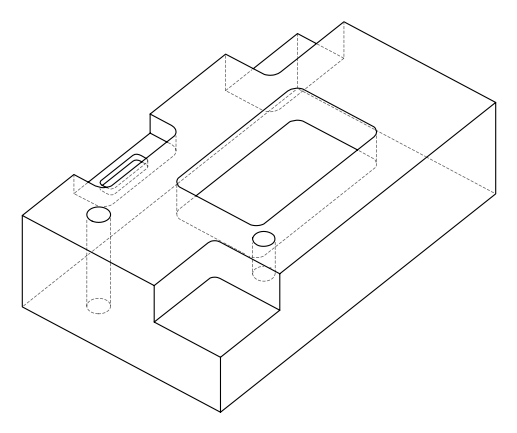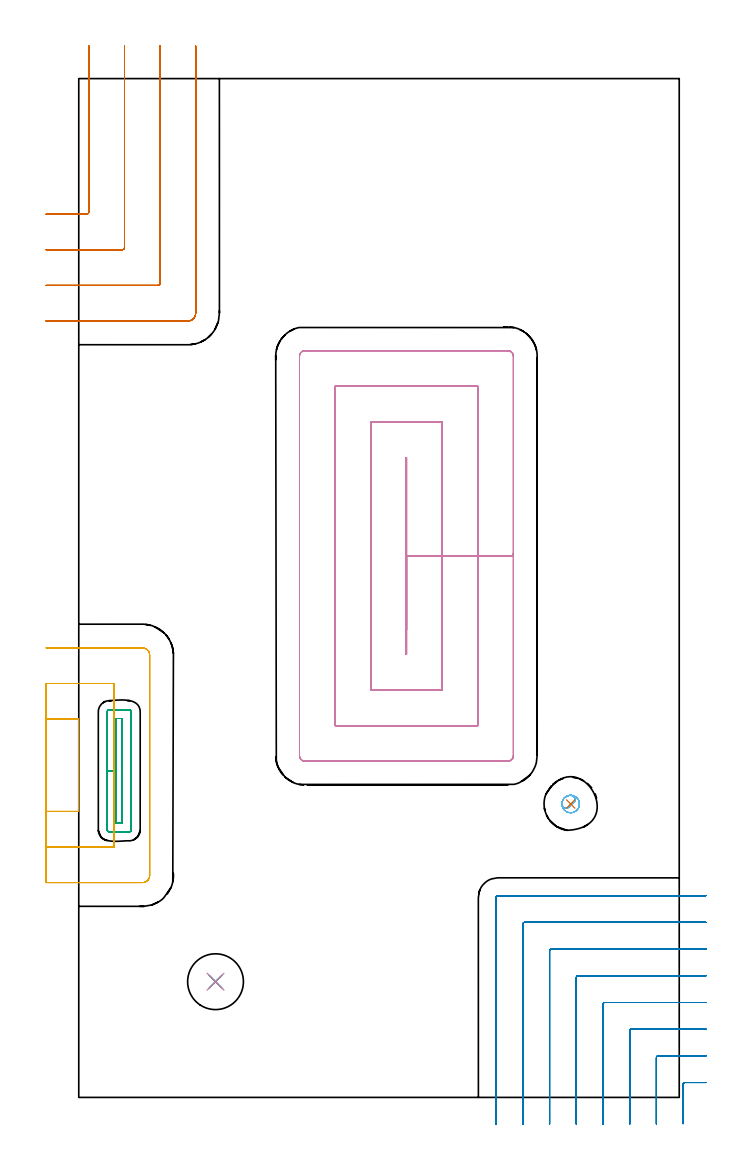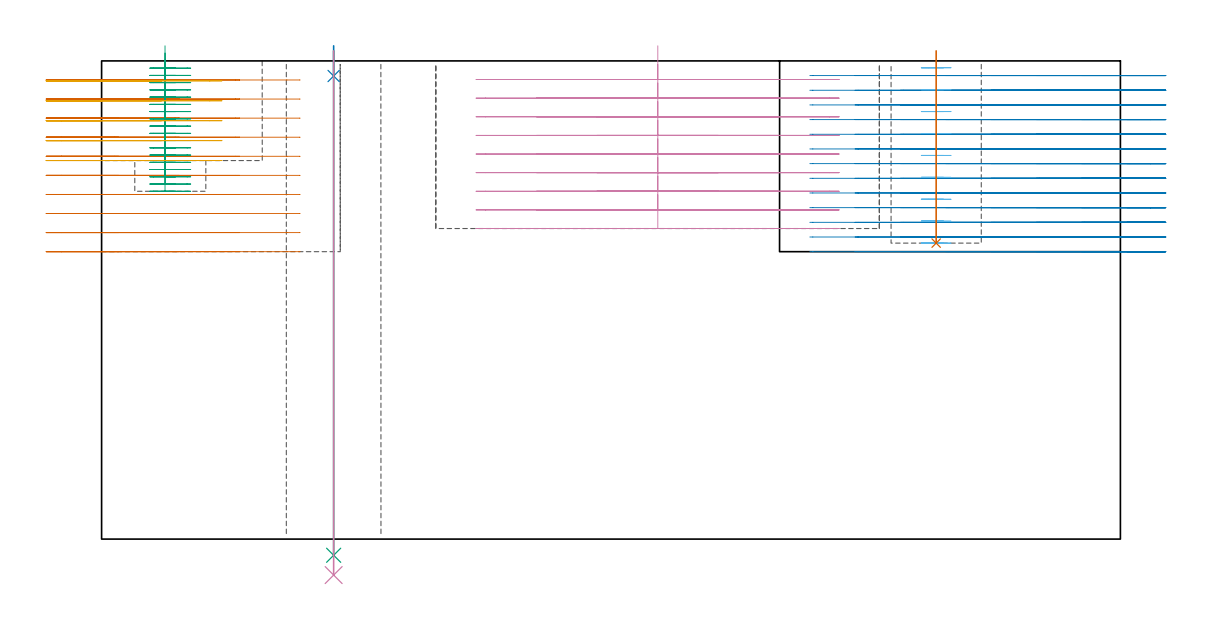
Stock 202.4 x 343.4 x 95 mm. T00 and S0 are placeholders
(PLAN: 10 operations, 8 tool changes, 66.4 min)
(1 MILL_CORNER_NOTCH_RECTANGULAR | CORNER_NOTCH_RECTANGULAR | NXT0201_012 | Follow Part, ap 4, ae 75% | 9.58 min | 160240 mm3)
(2 MILL_CORNER_NOTCH_RECTANGULAR_1 | CORNER_NOTCH_RECTANGULAR_1 | NXT0201_011 | Follow Part, ap 3, ae 75% | 20.08 min | 189553 mm3)
(3 MILL_RECTANGULAR_POCKET | POCKET_RECTANGULAR_STRAIGHT | UGT0201_014 | Follow Part, ap 1.5, ae 75% | 7.61 min | 16932 mm3)
(4 MILL_RECTANGULAR_POCKET_1 | POCKET_RECTANGULAR_STRAIGHT_1 | NXT0201_012 | Follow Part, ap 4, ae 75% | 21.52 min | 450232 mm3)
(5 MILL_SLOT | SLOT_PARTIAL_RECTANGULAR | NXT0201_012 | Follow Part, ap 4, ae 75% | 5.42 min | 46210 mm3)
(6 MILL_BLIND_HOLE_FROM_SOLID_MATERIAL | STEP1POCKET | NXT0201_011 | Spiral | 1.17 min | 9102 mm3)
(7 BORE_BLIND_HOLE | STEP1POCKET | UGT0332_075 | 0.15 min | 0 mm3)
(8 SPOT_DRILL | STEP1HOLE | NXT0321_9005460120000 | 0.05 min | 153 mm3)
(9 DRILL_THROUGH_HOLE_INTO_CENTER | STEP1HOLE | NXT0301_065 | 0.4 min | 6475 mm3)
(10 DRILL_TO_ENLARGE_THROUGH_HOLE | STEP1HOLE | UGT0301_256 | 0.42 min | 19673 mm3)
(TOOL NXT0201_012 | ENDMILL 16mm [2P460-1600-NA 1630] | D16 FL38 Z6)
(TOOL NXT0201_011 | ENDMILL 12mm [2P460-1200-NA 1630] | D12 FL38 Z6)
(TOOL UGT0201_014 | End mill 6 mm | D6 FL24 Z4)
(TOOL UGT0332_075 | 17.75 mm Rough Boring Bar | D17.75)
(TOOL NXT0321_9005460120000 | NC Spot Drill, 142deg, 12mm, Carbide, Uncoated | D12 PA142 FL30 Z2)
(TOOL NXT0301_065 | Carbide Drill 9.4mm [860.1-0940-075A1-MM 2214] | D9.4 PA140 FL98 Z2)
(TOOL UGT0301_256 | Twist Drill 18.8 mm | D18.8 PA118 FL135 Z2)
(OP 1 MILL_CORNER_NOTCH_RECTANGULAR)
G17 G21 G94 G90
T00 M6
G54
G17 G0 G90 X-11. Y297.7 S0 M3
G43 Z105. H1
Z91.21
G94 G1 X-8. F250.
X2.604 F500.
G3 X3.4 Y298.496 R0.8
G1 Y351.4
Y354.4 F250.
G0 Z105.
X-11. Y285.7
Z91.21
G1 X-8.
X14.604 F500.
G3 X15.4 Y286.496 R0.8
G1 Y351.4
Y354.4 F250.
G0 Z105.
X-11. Y273.7
Z91.21
G1 X-8.
X26.604 F500.
G3 X27.4 Y274.496 R0.8
G1 Y351.4
Y354.4 F250.
G0 Z105.
X-11. Y261.7
Z91.21
G1 X-8.
X36.8 F500.
G3 X39.4 Y264.3 R2.6
G1 Y351.4
Y354.4 F250.
G0 Z105.
X-11. Y297.7
Z87.42
G1 X-8.
X2.604 F500.
G3 X3.4 Y298.496 R0.8
G1 Y351.4
Y354.4 F250.
G0 Z105.
X-11. Y285.7
Z87.42
G1 X-8.
X14.604 F500.
G3 X15.4 Y286.496 R0.8
G1 Y351.4
Y354.4 F250.
G0 Z105.
X-11. Y273.7
Z87.42
G1 X-8.
X26.604 F500.
G3 X27.4 Y274.496 R0.8
G1 Y351.4
Y354.4 F250.
G0 Z105.
X-11. Y261.7
Z87.42
G1 X-8.
X36.8 F500.
G3 X39.4 Y264.3 R2.6
G1 Y351.4
Y354.4 F250.
G0 Z105.
X-11. Y297.7
Z83.63
G1 X-8.
X2.604 F500.
G3 X3.4 Y298.496 R0.8
G1 Y351.4
Y354.4 F250.
G0 Z105.
X-11. Y285.7
Z83.63
G1 X-8.
X14.604 F500.
G3 X15.4 Y286.496 R0.8
G1 Y351.4
Y354.4 F250.
G0 Z105.
X-11. Y273.7
Z83.63
G1 X-8.
X26.604 F500.
G3 X27.4 Y274.496 R0.8
G1 Y351.4
Y354.4 F250.
G0 Z105.
X-11. Y261.7
Z83.63
G1 X-8.
X36.8 F500.
G3 X39.4 Y264.3 R2.6
G1 Y351.4
Y354.4 F250.
G0 Z105.
X-11. Y297.7
Z79.84
G1 X-8.
X2.604 F500.
G3 X3.4 Y298.496 R0.8
G1 Y351.4
Y354.4 F250.
G0 Z105.
X-11. Y285.7
Z79.84
G1 X-8.
X14.604 F500.
G3 X15.4 Y286.496 R0.8
G1 Y351.4
Y354.4 F250.
G0 Z105.
X-11. Y273.7
Z79.84
G1 X-8.
X26.604 F500.
G3 X27.4 Y274.496 R0.8
G1 Y351.4
Y354.4 F250.
G0 Z105.
X-11. Y261.7
Z79.84
G1 X-8.
X36.8 F500.
G3 X39.4 Y264.3 R2.6
G1 Y351.4
Y354.4 F250.
G0 Z105.
X-11. Y297.7
Z76.05
G1 X-8.
X2.604 F500.
G3 X3.4 Y298.496 R0.8
G1 Y351.4
Y354.4 F250.
G0 Z105.
X-11. Y285.7
Z76.05
G1 X-8.
X14.604 F500.
G3 X15.4 Y286.496 R0.8
G1 Y351.4
Y354.4 F250.
G0 Z105.
X-11. Y273.7
Z76.05
G1 X-8.
X26.604 F500.
G3 X27.4 Y274.496 R0.8
G1 Y351.4
Y354.4 F250.
G0 Z105.
X-11. Y261.7
Z76.05
G1 X-8.
X36.8 F500.
G3 X39.4 Y264.3 R2.6
G1 Y351.4
Y354.4 F250.
G0 Z105.
X-11. Y297.7
Z72.26
G1 X-8.
X2.604 F500.
G3 X3.4 Y298.496 R0.8
G1 Y351.4
Y354.4 F250.
G0 Z105.
X-11. Y285.7
Z72.26
G1 X-8.
X14.604 F500.
G3 X15.4 Y286.496 R0.8
G1 Y351.4
Y354.4 F250.
G0 Z105.
X-11. Y273.7
Z72.26
G1 X-8.
X26.604 F500.
G3 X27.4 Y274.496 R0.8
G1 Y351.4
Y354.4 F250.
G0 Z105.
X-11. Y261.7
Z72.26
G1 X-8.
X36.8 F500.
G3 X39.4 Y264.3 R2.6
G1 Y351.4
Y354.4 F250.
G0 Z105.
X-11. Y297.7
Z68.47
G1 X-8.
X2.604 F500.
G3 X3.4 Y298.496 R0.8
G1 Y351.4
Y354.4 F250.
G0 Z105.
X-11. Y285.7
Z68.47
G1 X-8.
X14.604 F500.
G3 X15.4 Y286.496 R0.8
G1 Y351.4
Y354.4 F250.
G0 Z105.
X-11. Y273.7
Z68.47
G1 X-8.
X26.604 F500.
G3 X27.4 Y274.496 R0.8
G1 Y351.4
Y354.4 F250.
G0 Z105.
X-11. Y261.7
Z68.47
G1 X-8.
X36.8 F500.
G3 X39.4 Y264.3 R2.6
G1 Y351.4
Y354.4 F250.
G0 Z105.
X-11. Y297.7
Z64.68
G1 X-8.
X2.604 F500.
G3 X3.4 Y298.496 R0.8
G1 Y351.4
Y354.4 F250.
G0 Z105.
X-11. Y285.7
Z64.68
G1 X-8.
X14.604 F500.
G3 X15.4 Y286.496 R0.8
G1 Y351.4
Y354.4 F250.
G0 Z105.
X-11. Y273.7
Z64.68
G1 X-8.
X26.604 F500.
G3 X27.4 Y274.496 R0.8
G1 Y351.4
Y354.4 F250.
G0 Z105.
X-11. Y261.7
Z64.68
G1 X-8.
X36.8 F500.
G3 X39.4 Y264.3 R2.6
G1 Y351.4
Y354.4 F250.
G0 Z105.
X-11. Y297.7
Z60.89
G1 X-8.
X2.604 F500.
G3 X3.4 Y298.496 R0.8
G1 Y351.4
Y354.4 F250.
G0 Z105.
X-11. Y285.7
Z60.89
G1 X-8.
X14.604 F500.
G3 X15.4 Y286.496 R0.8
G1 Y351.4
Y354.4 F250.
G0 Z105.
X-11. Y273.7
Z60.89
G1 X-8.
X26.604 F500.
G3 X27.4 Y274.496 R0.8
G1 Y351.4
Y354.4 F250.
G0 Z105.
X-11. Y261.7
Z60.89
G1 X-8.
X36.8 F500.
G3 X39.4 Y264.3 R2.6
G1 Y351.4
Y354.4 F250.
G0 Z105.
X-11. Y297.7
Z57.1
G1 X-8.
X2.604 F500.
G3 X3.4 Y298.496 R0.8
G1 Y351.4
Y354.4 F250.
G0 Z105.
X-11. Y285.7
Z57.1
G1 X-8.
X14.604 F500.
G3 X15.4 Y286.496 R0.8
G1 Y351.4
Y354.4 F250.
G0 Z105.
X-11. Y273.7
Z57.1
G1 X-8.
X26.604 F500.
G3 X27.4 Y274.496 R0.8
G1 Y351.4
Y354.4 F250.
G0 Z105.
X-11. Y261.7
Z57.1
G1 X-8.
X36.8 F500.
G3 X39.4 Y264.3 R2.6
G1 Y351.4
Y354.4 F250.
G0 Z105.
M5
M2
(OP 2 MILL_CORNER_NOTCH_RECTANGULAR_1)
G17 G21 G94 G90
T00 M6
G54
G17 G0 G90 X211.4 Y5. S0 M3
G43 Z105. H1
Z92.085
G94 G1 X208.4 F250.
X204.295 F500.
G3 X203.7 Y4.405 R0.6
G1 Y-5.857
Y-8.857 F250.
G0 Z105.
X211.4 Y14.
Z92.085
G1 X208.4
X195.296 F500.
G3 X194.7 Y13.404 R0.6
G1 Y-6.
Y-9. F250.
G0 Z105.
X211.4 Y23.
Z92.085
G1 X208.4
X186.296 F500.
G3 X185.7 Y22.404 R0.6
G1 Y-6.
Y-9. F250.
G0 Z105.
X211.4 Y32.
Z92.085
G1 X208.4
X177.296 F500.
G3 X176.7 Y31.404 R0.6
G1 Y-6.
Y-9. F250.
G0 Z105.
X211.4 Y41.
Z92.085
G1 X208.4
X168.296 F500.
G3 X167.7 Y40.404 R0.6
G1 Y-6.
Y-9. F250.
G0 Z105.
X211.4 Y50.
Z92.085
G1 X208.4
X159.296 F500.
G3 X158.7 Y49.404 R0.6
G1 Y-6.
Y-9. F250.
G0 Z105.
X211.4 Y59.
Z92.085
G1 X208.4
X150.297 F500.
G3 X149.7 Y58.403 R0.6
G1 Y-6.
Y-9. F250.
G0 Z105.
X211.4 Y68.
Z92.085
G1 X208.4
X141.297 F500.
G3 X140.7 Y67.403 R0.6
G1 Y-6.
Y-9. F250.
G0 Z105.
X211.4 Y5.
Z89.169
G1 X208.4
X204.295 F500.
G3 X203.7 Y4.405 R0.6
G1 Y-5.857
Y-8.857 F250.
G0 Z105.
X211.4 Y14.
Z89.169
G1 X208.4
X195.295 F500.
G3 X194.7 Y13.405 R0.6
G1 Y-6.
Y-9. F250.
G0 Z105.
X211.4 Y23.
Z89.169
G1 X208.4
X186.296 F500.
G3 X185.7 Y22.404 R0.6
G1 Y-6.
Y-9. F250.
G0 Z105.
X211.4 Y32.
Z89.169
G1 X208.4
X177.296 F500.
G3 X176.7 Y31.404 R0.6
G1 Y-6.
Y-9. F250.
G0 Z105.
X211.4 Y41.
Z89.169
G1 X208.4
X168.296 F500.
G3 X167.7 Y40.404 R0.6
G1 Y-6.
Y-9. F250.
G0 Z105.
X211.4 Y50.
Z89.169
G1 X208.4
X159.296 F500.
G3 X158.7 Y49.404 R0.6
G1 Y-6.
Y-9. F250.
G0 Z105.
X211.4 Y59.
Z89.169
G1 X208.4
X150.297 F500.
G3 X149.7 Y58.403 R0.6
G1 Y-6.
Y-9. F250.
G0 Z105.
X211.4 Y68.
Z89.169
G1 X208.4
X141.297 F500.
G3 X140.7 Y67.403 R0.6
G1 Y-6.
Y-9. F250.
G0 Z105.
X211.4 Y5.
Z86.254
G1 X208.4
X204.295 F500.
G3 X203.7 Y4.405 R0.6
G1 Y-5.857
Y-8.857 F250.
G0 Z105.
X211.4 Y14.
Z86.254
G1 X208.4
X195.296 F500.
G3 X194.7 Y13.404 R0.6
G1 Y-6.
Y-9. F250.
G0 Z105.
X211.4 Y23.
Z86.254
G1 X208.4
X186.296 F500.
G3 X185.7 Y22.404 R0.6
G1 Y-6.
Y-9. F250.
G0 Z105.
X211.4 Y32.
Z86.254
G1 X208.4
X177.296 F500.
G3 X176.7 Y31.404 R0.6
G1 Y-6.
Y-9. F250.
G0 Z105.
X211.4 Y41.
Z86.254
G1 X208.4
X168.296 F500.
G3 X167.7 Y40.404 R0.6
G1 Y-6.
Y-9. F250.
G0 Z105.
X211.4 Y50.
Z86.254
G1 X208.4
X159.296 F500.
G3 X158.7 Y49.404 R0.6
G1 Y-6.
Y-9. F250.
G0 Z105.
X211.4 Y59.
Z86.254
G1 X208.4
X150.297 F500.
G3 X149.7 Y58.403 R0.6
G1 Y-6.
Y-9. F250.
G0 Z105.
X211.4 Y68.
Z86.254
G1 X208.4
X141.297 F500.
G3 X140.7 Y67.403 R0.6
G1 Y-6.
Y-9. F250.
G0 Z105.
X211.4 Y5.
Z83.338
G1 X208.4
X204.295 F500.
G3 X203.7 Y4.405 R0.6
G1 Y-5.857
Y-8.857 F250.
G0 Z105.
X211.4 Y14.
Z83.338
G1 X208.4
X195.296 F500.
G3 X194.7 Y13.404 R0.6
G1 Y-6.
Y-9. F250.
G0 Z105.
X211.4 Y23.
Z83.338
G1 X208.4
X186.296 F500.
G3 X185.7 Y22.404 R0.6
G1 Y-6.
Y-9. F250.
G0 Z105.
X211.4 Y32.
Z83.338
G1 X208.4
X177.296 F500.
G3 X176.7 Y31.404 R0.6
G1 Y-6.
Y-9. F250.
G0 Z105.
X211.4 Y41.
Z83.338
G1 X208.4
X168.296 F500.
G3 X167.7 Y40.404 R0.6
G1 Y-6.
Y-9. F250.
G0 Z105.
X211.4 Y50.
Z83.338
G1 X208.4
X159.296 F500.
G3 X158.7 Y49.404 R0.6
G1 Y-6.
Y-9. F250.
G0 Z105.
X211.4 Y59.
Z83.338
G1 X208.4
X150.297 F500.
G3 X149.7 Y58.403 R0.6
G1 Y-6.
Y-9. F250.
G0 Z105.
X211.4 Y68.
Z83.338
G1 X208.4
X141.297 F500.
G3 X140.7 Y67.403 R0.6
G1 Y-6.
Y-9. F250.
G0 Z105.
X211.4 Y5.
Z80.423
G1 X208.4
X204.295 F500.
G3 X203.7 Y4.405 R0.6
G1 Y-5.857
Y-8.857 F250.
G0 Z105.
X211.4 Y14.
Z80.423
G1 X208.4
X195.296 F500.
G3 X194.7 Y13.404 R0.6
G1 Y-6.
Y-9. F250.
G0 Z105.
X211.4 Y23.
Z80.423
G1 X208.4
X186.296 F500.
G3 X185.7 Y22.404 R0.6
G1 Y-6.
Y-9. F250.
G0 Z105.
X211.4 Y32.
Z80.423
G1 X208.4
X177.296 F500.
G3 X176.7 Y31.404 R0.6
G1 Y-6.
Y-9. F250.
G0 Z105.
X211.4 Y41.
Z80.423
G1 X208.4
X168.296 F500.
G3 X167.7 Y40.404 R0.6
G1 Y-6.
Y-9. F250.
G0 Z105.
X211.4 Y50.
Z80.423
G1 X208.4
X159.296 F500.
G3 X158.7 Y49.404 R0.6
G1 Y-6.
Y-9. F250.
G0 Z105.
X211.4 Y59.
Z80.423
G1 X208.4
X150.297 F500.
G3 X149.7 Y58.403 R0.6
G1 Y-6.
Y-9. F250.
G0 Z105.
X211.4 Y68.
Z80.423
G1 X208.4
X141.297 F500.
G3 X140.7 Y67.403 R0.6
G1 Y-6.
Y-9. F250.
G0 Z105.
X211.4 Y5.
Z77.508
G1 X208.4
X204.295 F500.
G3 X203.7 Y4.405 R0.6
G1 Y-5.857
Y-8.857 F250.
G0 Z105.
X211.4 Y14.
Z77.508
G1 X208.4
X195.296 F500.
G3 X194.7 Y13.404 R0.6
G1 Y-6.
Y-9. F250.
G0 Z105.
X211.4 Y23.
Z77.508
G1 X208.4
X186.296 F500.
G3 X185.7 Y22.404 R0.6
G1 Y-6.
Y-9. F250.
G0 Z105.
X211.4 Y32.
Z77.508
G1 X208.4
X177.296 F500.
G3 X176.7 Y31.404 R0.6
G1 Y-6.
Y-9. F250.
G0 Z105.
X211.4 Y41.
Z77.508
G1 X208.4
X168.296 F500.
G3 X167.7 Y40.404 R0.6
G1 Y-6.
Y-9. F250.
G0 Z105.
X211.4 Y50.
Z77.508
G1 X208.4
X159.296 F500.
G3 X158.7 Y49.404 R0.6
G1 Y-6.
Y-9. F250.
G0 Z105.
X211.4 Y59.
Z77.508
G1 X208.4
X150.297 F500.
G3 X149.7 Y58.403 R0.6
G1 Y-6.
Y-9. F250.
G0 Z105.
X211.4 Y68.
Z77.508
G1 X208.4
X141.297 F500.
G3 X140.7 Y67.403 R0.6
G1 Y-6.
Y-9. F250.
G0 Z105.
X211.4 Y5.
Z74.592
G1 X208.4
X204.295 F500.
G3 X203.7 Y4.405 R0.6
G1 Y-5.857
Y-8.857 F250.
G0 Z105.
X211.4 Y14.
Z74.592
G1 X208.4
X195.296 F500.
G3 X194.7 Y13.404 R0.6
G1 Y-6.
Y-9. F250.
G0 Z105.
X211.4 Y23.
Z74.592
G1 X208.4
X186.296 F500.
G3 X185.7 Y22.404 R0.6
G1 Y-6.
Y-9. F250.
G0 Z105.
X211.4 Y32.
Z74.592
G1 X208.4
X177.296 F500.
G3 X176.7 Y31.404 R0.6
G1 Y-6.
Y-9. F250.
G0 Z105.
X211.4 Y41.
Z74.592
G1 X208.4
X168.296 F500.
G3 X167.7 Y40.404 R0.6
G1 Y-6.
Y-9. F250.
G0 Z105.
X211.4 Y50.
Z74.592
G1 X208.4
X159.296 F500.
G3 X158.7 Y49.404 R0.6
G1 Y-6.
Y-9. F250.
G0 Z105.
X211.4 Y59.
Z74.592
G1 X208.4
X150.297 F500.
G3 X149.7 Y58.403 R0.6
G1 Y-6.
Y-9. F250.
G0 Z105.
X211.4 Y68.
Z74.592
G1 X208.4
X141.297 F500.
G3 X140.7 Y67.403 R0.6
G1 Y-6.
Y-9. F250.
G0 Z105.
X211.4 Y5.
Z71.677
G1 X208.4
X204.295 F500.
G3 X203.7 Y4.405 R0.6
G1 Y-5.857
Y-8.857 F250.
G0 Z105.
X211.4 Y14.
Z71.677
G1 X208.4
X195.296 F500.
G3 X194.7 Y13.404 R0.6
G1 Y-6.
Y-9. F250.
G0 Z105.
X211.4 Y23.
Z71.677
G1 X208.4
X186.296 F500.
G3 X185.7 Y22.404 R0.6
G1 Y-6.
Y-9. F250.
G0 Z105.
X211.4 Y32.
Z71.677
G1 X208.4
X177.296 F500.
G3 X176.7 Y31.404 R0.6
G1 Y-6.
Y-9. F250.
G0 Z105.
X211.4 Y41.
Z71.677
G1 X208.4
X168.296 F500.
G3 X167.7 Y40.404 R0.6
G1 Y-6.
Y-9. F250.
G0 Z105.
X211.4 Y50.
Z71.677
G1 X208.4
X159.296 F500.
G3 X158.7 Y49.404 R0.6
G1 Y-6.
Y-9. F250.
G0 Z105.
X211.4 Y59.
Z71.677
G1 X208.4
X150.297 F500.
G3 X149.7 Y58.403 R0.6
G1 Y-6.
Y-9. F250.
G0 Z105.
X211.4 Y68.
Z71.677
G1 X208.4
X141.297 F500.
G3 X140.7 Y67.403 R0.6
G1 Y-6.
Y-9. F250.
G0 Z105.
X211.4 Y5.
Z68.762
G1 X208.4
X204.295 F500.
G3 X203.7 Y4.405 R0.6
G1 Y-5.857
Y-8.857 F250.
G0 Z105.
X211.4 Y14.
Z68.762
G1 X208.4
X195.296 F500.
G3 X194.7 Y13.404 R0.6
G1 Y-6.
Y-9. F250.
G0 Z105.
X211.4 Y23.
Z68.762
G1 X208.4
X186.296 F500.
G3 X185.7 Y22.404 R0.6
G1 Y-6.
Y-9. F250.
G0 Z105.
X211.4 Y32.
Z68.762
G1 X208.4
X177.296 F500.
G3 X176.7 Y31.404 R0.6
G1 Y-6.
Y-9. F250.
G0 Z105.
X211.4 Y41.
Z68.762
G1 X208.4
X168.296 F500.
G3 X167.7 Y40.404 R0.6
G1 Y-6.
Y-9. F250.
G0 Z105.
X211.4 Y50.
Z68.762
G1 X208.4
X159.296 F500.
G3 X158.7 Y49.404 R0.6
G1 Y-6.
Y-9. F250.
G0 Z105.
X211.4 Y59.
Z68.762
G1 X208.4
X150.297 F500.
G3 X149.7 Y58.403 R0.6
G1 Y-6.
Y-9. F250.
G0 Z105.
X211.4 Y68.
Z68.762
G1 X208.4
X141.297 F500.
G3 X140.7 Y67.403 R0.6
G1 Y-6.
Y-9. F250.
G0 Z105.
X211.4 Y5.
Z65.846
G1 X208.4
X204.295 F500.
G3 X203.7 Y4.405 R0.6
G1 Y-5.857
Y-8.857 F250.
G0 Z105.
X211.4 Y14.
Z65.846
G1 X208.4
X195.296 F500.
G3 X194.7 Y13.404 R0.6
G1 Y-6.
Y-9. F250.
G0 Z105.
X211.4 Y23.
Z65.846
G1 X208.4
X186.296 F500.
G3 X185.7 Y22.404 R0.6
G1 Y-6.
Y-9. F250.
G0 Z105.
X211.4 Y32.
Z65.846
G1 X208.4
X177.296 F500.
G3 X176.7 Y31.404 R0.6
G1 Y-6.
Y-9. F250.
G0 Z105.
X211.4 Y41.
Z65.846
G1 X208.4
X168.296 F500.
G3 X167.7 Y40.404 R0.6
G1 Y-6.
Y-9. F250.
G0 Z105.
X211.4 Y50.
Z65.846
G1 X208.4
X159.296 F500.
G3 X158.7 Y49.404 R0.6
G1 Y-6.
Y-9. F250.
G0 Z105.
X211.4 Y59.
Z65.846
G1 X208.4
X150.297 F500.
G3 X149.7 Y58.403 R0.6
G1 Y-6.
Y-9. F250.
G0 Z105.
X211.4 Y68.
Z65.846
G1 X208.4
X141.297 F500.
G3 X140.7 Y67.403 R0.6
G1 Y-6.
Y-9. F250.
G0 Z105.
X211.4 Y5.
Z62.931
G1 X208.4
X204.295 F500.
G3 X203.7 Y4.405 R0.6
G1 Y-5.857
Y-8.857 F250.
G0 Z105.
X211.4 Y14.
Z62.931
G1 X208.4
X195.296 F500.
G3 X194.7 Y13.404 R0.6
G1 Y-6.
Y-9. F250.
G0 Z105.
X211.4 Y23.
Z62.931
G1 X208.4
X186.296 F500.
G3 X185.7 Y22.404 R0.6
G1 Y-6.
Y-9. F250.
G0 Z105.
X211.4 Y32.
Z62.931
G1 X208.4
X177.296 F500.
G3 X176.7 Y31.404 R0.6
G1 Y-6.
Y-9. F250.
G0 Z105.
X211.4 Y41.
Z62.931
G1 X208.4
X168.296 F500.
G3 X167.7 Y40.404 R0.6
G1 Y-6.
Y-9. F250.
G0 Z105.
X211.4 Y50.
Z62.931
G1 X208.4
X159.296 F500.
G3 X158.7 Y49.404 R0.6
G1 Y-6.
Y-9. F250.
G0 Z105.
X211.4 Y59.
Z62.931
G1 X208.4
X150.297 F500.
G3 X149.7 Y58.403 R0.6
G1 Y-6.
Y-9. F250.
G0 Z105.
X211.4 Y68.
Z62.931
G1 X208.4
X141.297 F500.
G3 X140.7 Y67.403 R0.6
G1 Y-6.
Y-9. F250.
G0 Z105.
X211.4 Y5.
Z60.015
G1 X208.4
X204.295 F500.
G3 X203.7 Y4.405 R0.6
G1 Y-5.857
Y-8.857 F250.
G0 Z105.
X211.4 Y14.
Z60.015
G1 X208.4
X195.296 F500.
G3 X194.7 Y13.404 R0.6
G1 Y-6.
Y-9. F250.
G0 Z105.
X211.4 Y23.
Z60.015
G1 X208.4
X186.296 F500.
G3 X185.7 Y22.404 R0.6
G1 Y-6.
Y-9. F250.
G0 Z105.
X211.4 Y32.
Z60.015
G1 X208.4
X177.296 F500.
G3 X176.7 Y31.404 R0.6
G1 Y-6.
Y-9. F250.
G0 Z105.
X211.4 Y41.
Z60.015
G1 X208.4
X168.296 F500.
G3 X167.7 Y40.404 R0.6
G1 Y-6.
Y-9. F250.
G0 Z105.
X211.4 Y50.
Z60.015
G1 X208.4
X159.296 F500.
G3 X158.7 Y49.404 R0.6
G1 Y-6.
Y-9. F250.
G0 Z105.
X211.4 Y59.
Z60.015
G1 X208.4
X150.297 F500.
G3 X149.7 Y58.403 R0.6
G1 Y-6.
Y-9. F250.
G0 Z105.
X211.4 Y68.
Z60.015
G1 X208.4
X141.297 F500.
G3 X140.7 Y67.403 R0.6
G1 Y-6.
Y-9. F250.
G0 Z105.
X211.4 Y5.
Z57.1
G1 X208.4
X204.295 F500.
G3 X203.7 Y4.405 R0.6
G1 Y-5.857
Y-8.857 F250.
G0 Z105.
X211.4 Y14.
Z57.1
G1 X208.4
X195.295 F500.
G3 X194.7 Y13.405 R0.6
G1 Y-6.
Y-9. F250.
G0 Z105.
X211.4 Y23.
Z57.1
G1 X208.4
X186.296 F500.
G3 X185.7 Y22.404 R0.6
G1 Y-6.
Y-9. F250.
G0 Z105.
X211.4 Y32.
Z57.1
G1 X208.4
X177.296 F500.
G3 X176.7 Y31.404 R0.6
G1 Y-6.
Y-9. F250.
G0 Z105.
X211.4 Y41.
Z57.1
G1 X208.4
X168.296 F500.
G3 X167.7 Y40.404 R0.6
G1 Y-6.
Y-9. F250.
G0 Z105.
X211.4 Y50.
Z57.1
G1 X208.4
X159.296 F500.
G3 X158.7 Y49.404 R0.6
G1 Y-6.
Y-9. F250.
G0 Z105.
X211.4 Y59.
Z57.1
G1 X208.4
X150.297 F500.
G3 X149.7 Y58.403 R0.6
G1 Y-6.
Y-9. F250.
G0 Z105.
X211.4 Y68.
Z57.1
G1 X208.4
X141.297 F500.
G3 X140.7 Y67.403 R0.6
G1 Y-6.
Y-9. F250.
G0 Z105.
M5
M2
(OP 3 MILL_RECTANGULAR_POCKET)
G17 G21 G94 G90
T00 M6
G54
G17 G0 G90 X12.6 Y126.666 S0 M3
G43 Z105. H0
Z98.
G94 G1 Y110.1 Z93.561 F250.
Y92.5 F500.
X14.7
Y127.7
X12.6
Y110.1
X9.6
Y90.2
G3 X10.3 Y89.5 R0.7
G1 X17.
G3 X17.7 Y90.2 R0.7
G1 Y130.
G3 X17. Y130.7 R0.7
G1 X10.3
G3 X9.6 Y130. R0.7
G1 Y110.1
Y109.1
G0 X12.6 Y126.666 Z96.561
G1 Y110.1 Z92.122 F250.
Y92.5 F500.
X14.7
Y127.7
X12.6
Y110.1
X9.6
Y90.2
G3 X10.3 Y89.5 R0.7
G1 X17.
G3 X17.7 Y90.2 R0.7
G1 Y130.
G3 X17. Y130.7 R0.7
G1 X10.3
G3 X9.6 Y130. R0.7
G1 Y110.1
Y109.1
G0 X12.6 Y126.666 Z95.122
G1 Y110.1 Z90.683 F250.
Y92.5 F500.
X14.7
Y127.7
X12.6
Y110.1
X9.6
Y90.2
G3 X10.3 Y89.5 R0.7
G1 X17.
G3 X17.7 Y90.2 R0.7
G1 Y130.
G3 X17. Y130.7 R0.7
G1 X10.3
G3 X9.6 Y130. R0.7
G1 Y110.1
Y109.1
G0 X12.6 Y126.666 Z93.683
G1 Y110.1 Z89.244 F250.
Y92.5 F500.
X14.7
Y127.7
X12.6
Y110.1
X9.6
Y90.2
G3 X10.3 Y89.5 R0.7
G1 X17.
G3 X17.7 Y90.2 R0.7
G1 Y130.
G3 X17. Y130.7 R0.7
G1 X10.3
G3 X9.6 Y130. R0.7
G1 Y110.1
Y109.1
G0 X12.6 Y126.666 Z92.244
G1 Y110.1 Z87.805 F250.
Y92.5 F500.
X14.7
Y127.7
X12.6
Y110.1
X9.6
Y90.2
G3 X10.3 Y89.5 R0.7
G1 X17.
G3 X17.7 Y90.2 R0.7
G1 Y130.
G3 X17. Y130.7 R0.7
G1 X10.3
G3 X9.6 Y130. R0.7
G1 Y110.1
Y109.1
G0 X12.6 Y126.666 Z90.805
G1 Y110.1 Z86.367 F250.
Y92.5 F500.
X14.7
Y127.7
X12.6
Y110.1
X9.6
Y90.2
G3 X10.3 Y89.5 R0.7
G1 X17.
G3 X17.7 Y90.2 R0.7
G1 Y130.
G3 X17. Y130.7 R0.7
G1 X10.3
G3 X9.6 Y130. R0.7
G1 Y110.1
Y109.1
G0 X12.6 Y126.666 Z89.367
G1 Y110.1 Z84.928 F250.
Y92.5 F500.
X14.7
Y127.7
X12.6
Y110.1
X9.6
Y90.2
G3 X10.3 Y89.5 R0.7
G1 X17.
G3 X17.7 Y90.2 R0.7
G1 Y130.
G3 X17. Y130.7 R0.7
G1 X10.3
G3 X9.6 Y130. R0.7
G1 Y110.1
Y109.1
G0 X12.6 Y126.666 Z87.928
G1 Y110.1 Z83.489 F250.
Y92.5 F500.
X14.7
Y127.7
X12.6
Y110.1
X9.6
Y90.2
G3 X10.3 Y89.5 R0.7
G1 X17.
G3 X17.7 Y90.2 R0.7
G1 Y130.
G3 X17. Y130.7 R0.7
G1 X10.3
G3 X9.6 Y130. R0.7
G1 Y110.1
Y109.1
G0 X12.6 Y126.666 Z86.489
G1 Y110.1 Z82.05 F250.
Y92.5 F500.
X14.7
Y127.7
X12.6
Y110.1
X9.6
Y90.2
G3 X10.3 Y89.5 R0.7
G1 X17.
G3 X17.7 Y90.2 R0.7
G1 Y130.
G3 X17. Y130.7 R0.7
G1 X10.3
G3 X9.6 Y130. R0.7
G1 Y110.1
Y109.1
G0 X12.6 Y126.666 Z85.05
G1 Y110.1 Z80.611 F250.
Y92.5 F500.
X14.7
Y127.7
X12.6
Y110.1
X9.6
Y90.2
G3 X10.3 Y89.5 R0.7
G1 X17.
G3 X17.7 Y90.2 R0.7
G1 Y130.
G3 X17. Y130.7 R0.7
G1 X10.3
G3 X9.6 Y130. R0.7
G1 Y110.1
Y109.1
G0 X12.6 Y126.666 Z83.611
G1 Y110.1 Z79.172 F250.
Y92.5 F500.
X14.7
Y127.7
X12.6
Y110.1
X9.6
Y90.2
G3 X10.3 Y89.5 R0.7
G1 X17.
G3 X17.7 Y90.2 R0.7
G1 Y130.
G3 X17. Y130.7 R0.7
G1 X10.3
G3 X9.6 Y130. R0.7
G1 Y110.1
Y109.1
G0 X12.6 Y126.666 Z82.172
G1 Y110.1 Z77.733 F250.
Y92.5 F500.
X14.7
Y127.7
X12.6
Y110.1
X9.6
Y90.2
G3 X10.3 Y89.5 R0.7
G1 X17.
G3 X17.7 Y90.2 R0.7
G1 Y130.
G3 X17. Y130.7 R0.7
G1 X10.3
G3 X9.6 Y130. R0.7
G1 Y110.1
Y109.1
G0 X12.6 Y126.666 Z80.733
G1 Y110.1 Z76.294 F250.
Y92.5 F500.
X14.7
Y127.7
X12.6
Y110.1
X9.6
Y90.2
G3 X10.3 Y89.5 R0.7
G1 X17.
G3 X17.7 Y90.2 R0.7
G1 Y130.
G3 X17. Y130.7 R0.7
G1 X10.3
G3 X9.6 Y130. R0.7
G1 Y110.1
Y109.1
G0 X12.6 Y126.666 Z79.294
G1 Y110.1 Z74.856 F250.
Y92.5 F500.
X14.7
Y127.7
X12.6
Y110.1
X9.6
Y90.2
G3 X10.3 Y89.5 R0.7
G1 X17.
G3 X17.7 Y90.2 R0.7
G1 Y130.
G3 X17. Y130.7 R0.7
G1 X10.3
G3 X9.6 Y130. R0.7
G1 Y110.1
Y109.1
G0 X12.6 Y126.666 Z77.856
G1 Y110.1 Z73.417 F250.
Y92.5 F500.
X14.7
Y127.7
X12.6
Y110.1
X9.6
Y90.2
G3 X10.3 Y89.5 R0.7
G1 X17.
G3 X17.7 Y90.2 R0.7
G1 Y130.
G3 X17. Y130.7 R0.7
G1 X10.3
G3 X9.6 Y130. R0.7
G1 Y110.1
Y109.1
G0 X12.6 Y126.666 Z76.417
G1 Y110.1 Z71.978 F250.
Y92.5 F500.
X14.7
Y127.7
X12.6
Y110.1
X9.6
Y90.2
G3 X10.3 Y89.5 R0.7
G1 X17.
G3 X17.7 Y90.2 R0.7
G1 Y130.
G3 X17. Y130.7 R0.7
G1 X10.3
G3 X9.6 Y130. R0.7
G1 Y110.1
Y109.1
G0 X12.6 Y126.666 Z74.978
G1 Y110.1 Z70.539 F250.
Y92.5 F500.
X14.7
Y127.7
X12.6
Y110.1
X9.6
Y90.2
G3 X10.3 Y89.5 R0.7
G1 X17.
G3 X17.7 Y90.2 R0.7
G1 Y130.
G3 X17. Y130.7 R0.7
G1 X10.3
G3 X9.6 Y130. R0.7
G1 Y110.1
Y109.1
G0 X12.6 Y126.666 Z73.539
G1 Y110.1 Z69.1 F250.
Y92.5 F500.
X14.7
Y127.7
X12.6
Y110.1
X9.6
Y90.2
G3 X10.3 Y89.5 R0.7
G1 X17.
G3 X17.7 Y90.2 R0.7
G1 Y130.
G3 X17. Y130.7 R0.7
G1 X10.3
G3 X9.6 Y130. R0.7
G1 Y110.1
Y109.1
G0 Z105.
M5
M2
(OP 4 MILL_RECTANGULAR_POCKET_1)
G17 G21 G94 G90
T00 M6
G54
G17 G0 G90 X110.5 Y157.495 S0 M3
G43 Z105. H1
Z98.
G94 G1 Y182.5 Z91.3 F250.
Y215.7 F500.
X110.4
Y149.3
X110.5
Y182.5
X122.5
Y227.7
X98.4
Y137.3
X122.5
Y182.5
X134.5
Y239.7
X86.4
Y125.3
X134.5
Y182.5
X146.5
Y249.8
G3 X144.6 Y251.7 R1.9
G1 X76.3
G3 X74.4 Y249.8 R1.9
G1 Y115.2
G3 X76.3 Y113.3 R1.9
G1 X144.6
G3 X146.5 Y115.2 R1.9
G1 Y182.5
Y183.5
G0 X110.5 Y157.495 Z94.3
G1 Y182.5 Z87.6 F250.
Y215.7 F500.
X110.4
Y149.3
X110.5
Y182.5
X122.5
Y227.7
X98.4
Y137.3
X122.5
Y182.5
X134.5
Y239.7
X86.4
Y125.3
X134.5
Y182.5
X146.5
Y249.8
G3 X144.6 Y251.7 R1.9
G1 X76.3
G3 X74.4 Y249.8 R1.9
G1 Y115.2
G3 X76.3 Y113.3 R1.9
G1 X144.6
G3 X146.5 Y115.2 R1.9
G1 Y182.5
Y183.5
G0 X110.5 Y157.495 Z90.6
G1 Y182.5 Z83.9 F250.
Y215.7 F500.
X110.4
Y149.3
X110.5
Y182.5
X122.5
Y227.7
X98.4
Y137.3
X122.5
Y182.5
X134.5
Y239.7
X86.4
Y125.3
X134.5
Y182.5
X146.5
Y249.8
G3 X144.6 Y251.7 R1.9
G1 X76.3
G3 X74.4 Y249.8 R1.9
G1 Y115.2
G3 X76.3 Y113.3 R1.9
G1 X144.6
G3 X146.5 Y115.2 R1.9
G1 Y182.5
Y183.5
G0 X110.5 Y157.495 Z86.9
G1 Y182.5 Z80.2 F250.
Y215.7 F500.
X110.4
Y149.3
X110.5
Y182.5
X122.5
Y227.7
X98.4
Y137.3
X122.5
Y182.5
X134.5
Y239.7
X86.4
Y125.3
X134.5
Y182.5
X146.5
Y249.8
G3 X144.6 Y251.7 R1.9
G1 X76.3
G3 X74.4 Y249.8 R1.9
G1 Y115.2
G3 X76.3 Y113.3 R1.9
G1 X144.6
G3 X146.5 Y115.2 R1.9
G1 Y182.5
Y183.5
G0 X110.5 Y157.495 Z83.2
G1 Y182.5 Z76.5 F250.
Y215.7 F500.
X110.4
Y149.3
X110.5
Y182.5
X122.5
Y227.7
X98.4
Y137.3
X122.5
Y182.5
X134.5
Y239.7
X86.4
Y125.3
X134.5
Y182.5
X146.5
Y249.8
G3 X144.6 Y251.7 R1.9
G1 X76.3
G3 X74.4 Y249.8 R1.9
G1 Y115.2
G3 X76.3 Y113.3 R1.9
G1 X144.6
G3 X146.5 Y115.2 R1.9
G1 Y182.5
Y183.5
G0 X110.5 Y157.495 Z79.5
G1 Y182.5 Z72.8 F250.
Y215.7 F500.
X110.4
Y149.3
X110.5
Y182.5
X122.5
Y227.7
X98.4
Y137.3
X122.5
Y182.5
X134.5
Y239.7
X86.4
Y125.3
X134.5
Y182.5
X146.5
Y249.8
G3 X144.6 Y251.7 R1.9
G1 X76.3
G3 X74.4 Y249.8 R1.9
G1 Y115.2
G3 X76.3 Y113.3 R1.9
G1 X144.6
G3 X146.5 Y115.2 R1.9
G1 Y182.5
Y183.5
G0 X110.5 Y157.495 Z75.8
G1 Y182.5 Z69.1 F250.
Y215.7 F500.
X110.4
Y149.3
X110.5
Y182.5
X122.5
Y227.7
X98.4
Y137.3
X122.5
Y182.5
X134.5
Y239.7
X86.4
Y125.3
X134.5
Y182.5
X146.5
Y249.8
G3 X144.6 Y251.7 R1.9
G1 X76.3
G3 X74.4 Y249.8 R1.9
G1 Y115.2
G3 X76.3 Y113.3 R1.9
G1 X144.6
G3 X146.5 Y115.2 R1.9
G1 Y182.5
Y183.5
G0 X110.5 Y157.495 Z72.1
G1 Y182.5 Z65.4 F250.
Y215.7 F500.
X110.4
Y149.3
X110.5
Y182.5
X122.5
Y227.7
X98.4
Y137.3
X122.5
Y182.5
X134.5
Y239.7
X86.4
Y125.3
X134.5
Y182.5
X146.5
Y249.8
G3 X144.6 Y251.7 R1.9
G1 X76.3
G3 X74.4 Y249.8 R1.9
G1 Y115.2
G3 X76.3 Y113.3 R1.9
G1 X144.6
G3 X146.5 Y115.2 R1.9
G1 Y182.5
Y183.5
G0 X110.5 Y157.495 Z68.4
G1 Y182.5 Z61.7 F250.
Y215.7 F500.
X110.4
Y149.3
X110.5
Y182.5
X122.5
Y227.7
X98.4
Y137.3
X122.5
Y182.5
X134.5
Y239.7
X86.4
Y125.3
X134.5
Y182.5
X146.5
Y249.8
G3 X144.6 Y251.7 R1.9
G1 X76.3
G3 X74.4 Y249.8 R1.9
G1 Y115.2
G3 X76.3 Y113.3 R1.9
G1 X144.6
G3 X146.5 Y115.2 R1.9
G1 Y182.5
Y183.5
G0 Z105.
M5
M2
(OP 5 MILL_SLOT)
G17 G21 G94 G90
T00 M6
G54
G17 G0 G90 X-11. Y96.4 S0 M3
G43 Z105. H1
Z91.04
G94 G1 X-8. F250.
X-0.1 F500.
Y127.5
X-8.
X-11. F250.
Y84.4
X-8.
X11.9 F500.
Y139.5
X-8.
X-11. F250.
Y72.4
X-8.
X21.5 F500.
G3 X23.9 Y74.8 R2.4
G1 Y149.1
G3 X21.5 Y151.5 R2.4
G1 X-8.
X-11. F250.
G0 Y96.4 Z87.08
G1 X-8.
X-0.1 F500.
Y127.5
X-8.
X-11. F250.
Y84.4
X-8.
X11.9 F500.
Y139.5
X-8.
X-11. F250.
Y72.4
X-8.
X21.5 F500.
G3 X23.9 Y74.8 R2.4
G1 Y149.1
G3 X21.5 Y151.5 R2.4
G1 X-8.
X-11. F250.
G0 Y96.4 Z83.12
G1 X-8.
X-0.1 F500.
Y127.5
X-8.
X-11. F250.
Y84.4
X-8.
X11.9 F500.
Y139.5
X-8.
X-11. F250.
Y72.4
X-8.
X21.5 F500.
G3 X23.9 Y74.8 R2.4
G1 Y149.1
G3 X21.5 Y151.5 R2.4
G1 X-8.
X-11. F250.
G0 Y96.4 Z79.16
G1 X-8.
X-0.1 F500.
Y127.5
X-8.
X-11. F250.
Y84.4
X-8.
X11.9 F500.
Y139.5
X-8.
X-11. F250.
Y72.4
X-8.
X21.5 F500.
G3 X23.9 Y74.8 R2.4
G1 Y149.1
G3 X21.5 Y151.5 R2.4
G1 X-8.
X-11. F250.
G0 Y96.4 Z75.2
G1 X-8.
X-0.1 F500.
Y127.5
X-8.
X-11. F250.
Y84.4
X-8.
X11.9 F500.
Y139.5
X-8.
X-11. F250.
Y72.4
X-8.
X21.5 F500.
G3 X23.9 Y74.8 R2.4
G1 Y149.1
G3 X21.5 Y151.5 R2.4
G1 X-8.
X-11. F250.
G0 Z105.
M5
M2
(OP 6 MILL_BLIND_HOLE_FROM_SOLID_MATERIAL)
G17 G21 G94 G90
T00 M6
G54
G17 G0 G90 X165.8 Y98.9 S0 M3
G43 Z105. H1
Z93.644
G94 G3 X165.875 Y101.775 R1.438 F250.
X162.854 Y99.054 R2.875
X165.646 Y95.954 R2.95
X162.854 Y99.054 R-2.95
X164.25 Y97.504 R1.475
X165.8 Y98.9 R1.475
G0 Z89.289
G3 X165.875 Y101.775 R1.438
X162.854 Y99.054 R2.875
X165.646 Y95.954 R2.95
X162.854 Y99.054 R-2.95
X164.25 Y97.504 R1.475
X165.8 Y98.9 R1.475
G0 Z84.933
G3 X165.875 Y101.775 R1.438
X162.854 Y99.054 R2.875
X165.646 Y95.954 R2.95
X162.854 Y99.054 R-2.95
X164.25 Y97.504 R1.475
X165.8 Y98.9 R1.475
G0 Z80.578
G3 X165.875 Y101.775 R1.438
X162.854 Y99.054 R2.875
X165.646 Y95.954 R2.95
X162.854 Y99.054 R-2.95
X164.25 Y97.504 R1.475
X165.8 Y98.9 R1.475
G0 Z76.222
G3 X165.875 Y101.775 R1.438
X162.854 Y99.054 R2.875
X165.646 Y95.954 R2.95
X162.854 Y99.054 R-2.95
X164.25 Y97.504 R1.475
X165.8 Y98.9 R1.475
G0 Z71.867
G3 X165.875 Y101.775 R1.438
X162.854 Y99.054 R2.875
X165.646 Y95.954 R2.95
X162.854 Y99.054 R-2.95
X164.25 Y97.504 R1.475
X165.8 Y98.9 R1.475
G0 Z67.511
G3 X165.875 Y101.775 R1.438
X162.854 Y99.054 R2.875
X165.646 Y95.954 R2.95
X162.854 Y99.054 R-2.95
X164.25 Y97.504 R1.475
X165.8 Y98.9 R1.475
G0 Z63.156
G3 X165.875 Y101.775 R1.438
X162.854 Y99.054 R2.875
X165.646 Y95.954 R2.95
X162.854 Y99.054 R-2.95
X164.25 Y97.504 R1.475
X165.8 Y98.9 R1.475
G0 Z58.8
G3 X165.875 Y101.775 R1.438
X162.854 Y99.054 R2.875
X165.646 Y95.954 R2.95
X162.854 Y99.054 R-2.95
X164.25 Y97.504 R1.475
X165.8 Y98.9 R1.475
G0 Z105.
M5
M2
(OP 7 BORE_BLIND_HOLE)
G17 G21 G94 G90
T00 M6
G54
G17 G0 G90 X165.8 Y98.9 S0 M3
G43 Z105. H0
G94 G85 G98 Z58.8 F250. R97.
G80
M5
M2
(OP 8 SPOT_DRILL)
G17 G21 G94 G90
T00 M6
G54
G17 G0 G90 X46.1 Y39. S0 M3
G43 Z105. H0
G94 G81 G98 Z92. F250. R98.
G80
M5
M2
(OP 9 DRILL_THROUGH_HOLE_INTO_CENTER)
G17 G21 G94 G90
T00 M6
G54
G17 G0 G90 X46.1 Y39. S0 M3
G43 Z105. H1
G94 G73 G98 Z-3.211 F250. Q8.928 R97.
G80
M5
M2
(OP 10 DRILL_TO_ENLARGE_THROUGH_HOLE)
G17 G21 G94 G90
T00 M6
G54
G17 G0 G90 X46.1 Y39. S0 M3
G43 Z105. H0
G94 G73 G98 Z-7.148 F250. Q17.025 R97.
G80
M5
M2
